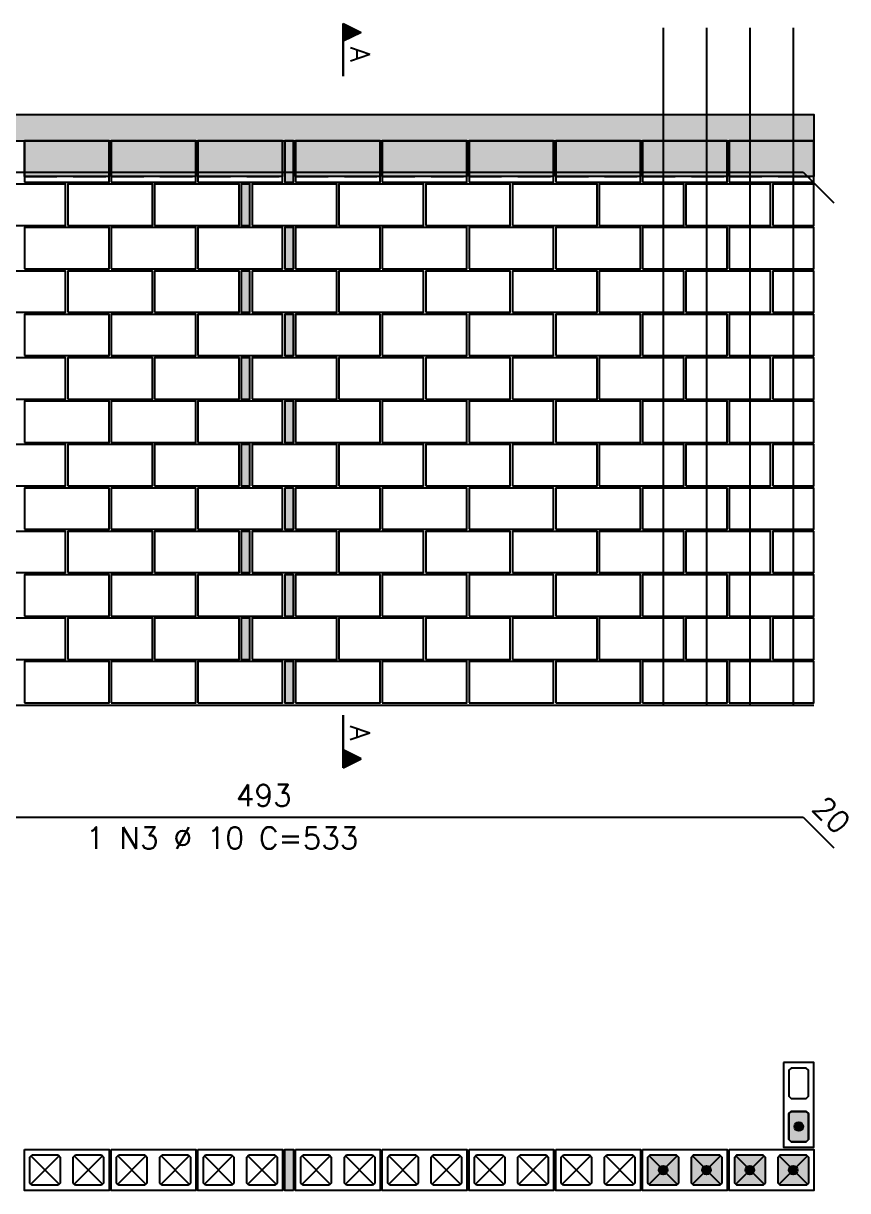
# Model space of a CAD drawing. Extents: x -1 to 122, y -1 to 61.
# Drawn here: x 71.2 to 78.8, y 23.18 to 33.94 of the extents above; entities that cross this region are included whole.
import ezdxf

# ---------------------------------------------------------------- set-up
doc = ezdxf.new("R2010")
doc.units = 0
doc.header["$MEASUREMENT"] = 0
doc.linetypes.add('ESTILO_TQS_0001', pattern=[0.45, 0.3, -0.15])
for name, color, linetype in [('PENA_01', 1, 'CONTINUOUS'), ('PENA_02', 2, 'CONTINUOUS'), ('PENA_03', 3, 'CONTINUOUS'), ('PENA_05', 5, 'CONTINUOUS'), ('PENA_09', 254, 'CONTINUOUS'), ('PENA_11', 252, 'CONTINUOUS'), ('PENA_25', 210, 'CONTINUOUS')]:
    doc.layers.add(name, color=color, linetype=linetype)
doc.styles.get("Standard").update_dxf_attribs({"font": 'ROMANS.SHX'})

msp = doc.modelspace()

# ---------------------------------------------------------------- linework, layer by layer
at = {"layer": 'PENA_01', "linetype": 'Continuous'}
for p, q in [((71.270569, 23.242027), (71.530569, 23.502027)), ((71.530569, 23.242027), (71.270569, 23.502027)), ((71.930569, 23.242027), (71.670569, 23.502027)), ((71.670569, 23.242027), (71.930569, 23.502027)), ((72.070569, 23.242027), (72.330569, 23.502027)), ((72.330569, 23.242027), (72.070569, 23.502027)), ((72.730569, 23.242027), (72.470569, 23.502027)), ((72.470569, 23.242027), (72.730569, 23.502027)), ((72.870569, 23.242027), (73.130569, 23.502027)), ((73.130569, 23.242027), (72.870569, 23.502027)), ((73.530569, 23.242027), (73.270569, 23.502027)), ((73.270569, 23.242027), (73.530569, 23.502027)), ((73.770569, 23.242027), (74.030569, 23.502027)), ((74.030569, 23.242027), (73.770569, 23.502027)), ((74.430569, 23.242027), (74.170569, 23.502027)), ((74.170569, 23.242027), (74.430569, 23.502027)), ((74.570569, 23.242027), (74.830569, 23.502027)), ((74.830569, 23.242027), (74.570569, 23.502027)), ((75.230569, 23.242027), (74.970569, 23.502027)), ((74.970569, 23.242027), (75.230569, 23.502027)), ((75.370569, 23.242027), (75.630569, 23.502027)), ((75.630569, 23.242027), (75.370569, 23.502027)), ((76.030569, 23.242027), (75.770569, 23.502027)), ((75.770569, 23.242027), (76.030569, 23.502027)), ((76.170569, 23.242027), (76.430569, 23.502027)), ((76.430569, 23.242027), (76.170569, 23.502027)), ((76.830569, 23.242027), (76.570569, 23.502027)), ((76.570569, 23.242027), (76.830569, 23.502027)), ((76.970569, 23.242027), (77.230569, 23.502027)), ((77.230569, 23.242027), (76.970569, 23.502027)), ((77.630569, 23.242027), (77.370569, 23.502027)), ((77.370569, 23.242027), (77.630569, 23.502027)), ((77.770569, 23.242027), (78.030569, 23.502027)), ((78.030569, 23.242027), (77.770569, 23.502027)), ((78.430569, 23.242027), (78.170569, 23.502027)), ((78.170569, 23.242027), (78.430569, 23.502027))]:
    msp.add_line(p, q, dxfattribs=at)
for points in [[(78.280569, 24.312027), (78.260569, 24.292027), (78.260569, 24.052027), (78.280569, 24.032027), (78.420569, 24.032027), (78.440569, 24.052027), (78.440569, 24.292027), (78.420569, 24.312027), (78.280569, 24.312027)], [(78.280569, 23.912027), (78.260569, 23.892027), (78.260569, 23.652027), (78.280569, 23.632027), (78.420569, 23.632027), (78.440569, 23.652027), (78.440569, 23.892027), (78.420569, 23.912027), (78.280569, 23.912027)]]:
    msp.add_lwpolyline(points, dxfattribs=at)
at = {"layer": 'PENA_02', "linetype": 'ESTILO_TQS_0001'}
for p, q in [((71.210569, 32.528175), (71.990569, 32.528175)), ((72.010569, 32.528175), (72.790569, 32.528175)), ((72.810569, 32.528175), (73.590569, 32.528175)), ((73.710569, 32.528175), (74.490569, 32.528175)), ((74.510569, 32.528175), (75.290569, 32.528175)), ((75.310569, 32.528175), (76.090569, 32.528175)), ((76.110569, 32.528175), (76.890569, 32.528175)), ((76.910569, 32.528175), (77.690569, 32.528175)), ((77.710569, 32.528175), (78.490569, 32.528175))]:
    msp.add_line(p, q, dxfattribs=at)
at = {"layer": 'PENA_02', "linetype": 'Continuous'}
msp.add_line((68.510569, 27.658175), (78.490569, 27.658175), dxfattribs=at)
for points in [[(68.510569, 32.858175), (78.493815, 32.858175), (78.493815, 33.098175), (68.510569, 33.098175), (68.510569, 32.858175)], [(71.210569, 32.478175), (71.990569, 32.478175), (71.990569, 32.858175), (71.210569, 32.858175), (71.210569, 32.478175)], [(72.010569, 32.478175), (72.790569, 32.478175), (72.790569, 32.858175), (72.010569, 32.858175), (72.010569, 32.478175)], [(72.810569, 32.478175), (73.590569, 32.478175), (73.590569, 32.858175), (72.810569, 32.858175), (72.810569, 32.478175)], [(73.610569, 32.478175), (73.690569, 32.478175), (73.690569, 32.858175), (73.610569, 32.858175), (73.610569, 32.478175)], [(73.710569, 32.478175), (74.490569, 32.478175), (74.490569, 32.858175), (73.710569, 32.858175), (73.710569, 32.478175)], [(74.510569, 32.478175), (75.290569, 32.478175), (75.290569, 32.858175), (74.510569, 32.858175), (74.510569, 32.478175)], [(75.310569, 32.478175), (76.090569, 32.478175), (76.090569, 32.858175), (75.310569, 32.858175), (75.310569, 32.478175)], [(76.110569, 32.478175), (76.890569, 32.478175), (76.890569, 32.858175), (76.110569, 32.858175), (76.110569, 32.478175)], [(76.910569, 32.478175), (77.690569, 32.478175), (77.690569, 32.858175), (76.910569, 32.858175), (76.910569, 32.478175)], [(77.710569, 32.478175), (78.490569, 32.478175), (78.490569, 32.858175), (77.710569, 32.858175), (77.710569, 32.478175)], [(70.810569, 32.078175), (71.590569, 32.078175), (71.590569, 32.458175), (70.810569, 32.458175), (70.810569, 32.078175)], [(71.610569, 32.078175), (72.390569, 32.078175), (72.390569, 32.458175), (71.610569, 32.458175), (71.610569, 32.078175)], [(72.410569, 32.078175), (73.190569, 32.078175), (73.190569, 32.458175), (72.410569, 32.458175), (72.410569, 32.078175)], [(73.210569, 32.078175), (73.290569, 32.078175), (73.290569, 32.458175), (73.210569, 32.458175), (73.210569, 32.078175)], [(73.310569, 32.078175), (74.090569, 32.078175), (74.090569, 32.458175), (73.310569, 32.458175), (73.310569, 32.078175)], [(74.110569, 32.078175), (74.890569, 32.078175), (74.890569, 32.458175), (74.110569, 32.458175), (74.110569, 32.078175)], [(74.910569, 32.078175), (75.690569, 32.078175), (75.690569, 32.458175), (74.910569, 32.458175), (74.910569, 32.078175)], [(75.710569, 32.078175), (76.490569, 32.078175), (76.490569, 32.458175), (75.710569, 32.458175), (75.710569, 32.078175)], [(76.510569, 32.078175), (77.290569, 32.078175), (77.290569, 32.458175), (76.510569, 32.458175), (76.510569, 32.078175)], [(77.310569, 32.078175), (78.090569, 32.078175), (78.090569, 32.458175), (77.310569, 32.458175), (77.310569, 32.078175)], [(78.110569, 32.078175), (78.490569, 32.078175), (78.490569, 32.458175), (78.110569, 32.458175), (78.110569, 32.078175)], [(71.210569, 31.678175), (71.990569, 31.678175), (71.990569, 32.058175), (71.210569, 32.058175), (71.210569, 31.678175)], [(72.010569, 31.678175), (72.790569, 31.678175), (72.790569, 32.058175), (72.010569, 32.058175), (72.010569, 31.678175)], [(72.810569, 31.678175), (73.590569, 31.678175), (73.590569, 32.058175), (72.810569, 32.058175), (72.810569, 31.678175)], [(73.610569, 31.678175), (73.690569, 31.678175), (73.690569, 32.058175), (73.610569, 32.058175), (73.610569, 31.678175)], [(73.710569, 31.678175), (74.490569, 31.678175), (74.490569, 32.058175), (73.710569, 32.058175), (73.710569, 31.678175)], [(74.510569, 31.678175), (75.290569, 31.678175), (75.290569, 32.058175), (74.510569, 32.058175), (74.510569, 31.678175)], [(75.310569, 31.678175), (76.090569, 31.678175), (76.090569, 32.058175), (75.310569, 32.058175), (75.310569, 31.678175)], [(76.110569, 31.678175), (76.890569, 31.678175), (76.890569, 32.058175), (76.110569, 32.058175), (76.110569, 31.678175)], [(76.910569, 31.678175), (77.690569, 31.678175), (77.690569, 32.058175), (76.910569, 32.058175), (76.910569, 31.678175)], [(77.710569, 31.678175), (78.490569, 31.678175), (78.490569, 32.058175), (77.710569, 32.058175), (77.710569, 31.678175)], [(70.810569, 31.278175), (71.590569, 31.278175), (71.590569, 31.658175), (70.810569, 31.658175), (70.810569, 31.278175)], [(71.610569, 31.278175), (72.390569, 31.278175), (72.390569, 31.658175), (71.610569, 31.658175), (71.610569, 31.278175)], [(72.410569, 31.278175), (73.190569, 31.278175), (73.190569, 31.658175), (72.410569, 31.658175), (72.410569, 31.278175)], [(73.210569, 31.278175), (73.290569, 31.278175), (73.290569, 31.658175), (73.210569, 31.658175), (73.210569, 31.278175)], [(73.310569, 31.278175), (74.090569, 31.278175), (74.090569, 31.658175), (73.310569, 31.658175), (73.310569, 31.278175)], [(74.110569, 31.278175), (74.890569, 31.278175), (74.890569, 31.658175), (74.110569, 31.658175), (74.110569, 31.278175)], [(74.910569, 31.278175), (75.690569, 31.278175), (75.690569, 31.658175), (74.910569, 31.658175), (74.910569, 31.278175)], [(75.710569, 31.278175), (76.490569, 31.278175), (76.490569, 31.658175), (75.710569, 31.658175), (75.710569, 31.278175)], [(76.510569, 31.278175), (77.290569, 31.278175), (77.290569, 31.658175), (76.510569, 31.658175), (76.510569, 31.278175)], [(77.310569, 31.278175), (78.090569, 31.278175), (78.090569, 31.658175), (77.310569, 31.658175), (77.310569, 31.278175)], [(78.110569, 31.278175), (78.490569, 31.278175), (78.490569, 31.658175), (78.110569, 31.658175), (78.110569, 31.278175)], [(71.210569, 30.878175), (71.990569, 30.878175), (71.990569, 31.258175), (71.210569, 31.258175), (71.210569, 30.878175)], [(72.010569, 30.878175), (72.790569, 30.878175), (72.790569, 31.258175), (72.010569, 31.258175), (72.010569, 30.878175)], [(72.810569, 30.878175), (73.590569, 30.878175), (73.590569, 31.258175), (72.810569, 31.258175), (72.810569, 30.878175)], [(73.610569, 30.878175), (73.690569, 30.878175), (73.690569, 31.258175), (73.610569, 31.258175), (73.610569, 30.878175)], [(73.710569, 30.878175), (74.490569, 30.878175), (74.490569, 31.258175), (73.710569, 31.258175), (73.710569, 30.878175)], [(74.510569, 30.878175), (75.290569, 30.878175), (75.290569, 31.258175), (74.510569, 31.258175), (74.510569, 30.878175)], [(75.310569, 30.878175), (76.090569, 30.878175), (76.090569, 31.258175), (75.310569, 31.258175), (75.310569, 30.878175)], [(76.110569, 30.878175), (76.890569, 30.878175), (76.890569, 31.258175), (76.110569, 31.258175), (76.110569, 30.878175)], [(76.910569, 30.878175), (77.690569, 30.878175), (77.690569, 31.258175), (76.910569, 31.258175), (76.910569, 30.878175)], [(77.710569, 30.878175), (78.490569, 30.878175), (78.490569, 31.258175), (77.710569, 31.258175), (77.710569, 30.878175)], [(70.810569, 30.478175), (71.590569, 30.478175), (71.590569, 30.858175), (70.810569, 30.858175), (70.810569, 30.478175)], [(71.610569, 30.478175), (72.390569, 30.478175), (72.390569, 30.858175), (71.610569, 30.858175), (71.610569, 30.478175)], [(72.410569, 30.478175), (73.190569, 30.478175), (73.190569, 30.858175), (72.410569, 30.858175), (72.410569, 30.478175)], [(73.210569, 30.478175), (73.290569, 30.478175), (73.290569, 30.858175), (73.210569, 30.858175), (73.210569, 30.478175)], [(73.310569, 30.478175), (74.090569, 30.478175), (74.090569, 30.858175), (73.310569, 30.858175), (73.310569, 30.478175)], [(74.110569, 30.478175), (74.890569, 30.478175), (74.890569, 30.858175), (74.110569, 30.858175), (74.110569, 30.478175)], [(74.910569, 30.478175), (75.690569, 30.478175), (75.690569, 30.858175), (74.910569, 30.858175), (74.910569, 30.478175)], [(75.710569, 30.478175), (76.490569, 30.478175), (76.490569, 30.858175), (75.710569, 30.858175), (75.710569, 30.478175)], [(76.510569, 30.478175), (77.290569, 30.478175), (77.290569, 30.858175), (76.510569, 30.858175), (76.510569, 30.478175)], [(77.310569, 30.478175), (78.090569, 30.478175), (78.090569, 30.858175), (77.310569, 30.858175), (77.310569, 30.478175)], [(78.110569, 30.478175), (78.490569, 30.478175), (78.490569, 30.858175), (78.110569, 30.858175), (78.110569, 30.478175)], [(71.210569, 30.078175), (71.990569, 30.078175), (71.990569, 30.458175), (71.210569, 30.458175), (71.210569, 30.078175)], [(72.010569, 30.078175), (72.790569, 30.078175), (72.790569, 30.458175), (72.010569, 30.458175), (72.010569, 30.078175)], [(72.810569, 30.078175), (73.590569, 30.078175), (73.590569, 30.458175), (72.810569, 30.458175), (72.810569, 30.078175)], [(73.610569, 30.078175), (73.690569, 30.078175), (73.690569, 30.458175), (73.610569, 30.458175), (73.610569, 30.078175)], [(73.710569, 30.078175), (74.490569, 30.078175), (74.490569, 30.458175), (73.710569, 30.458175), (73.710569, 30.078175)], [(74.510569, 30.078175), (75.290569, 30.078175), (75.290569, 30.458175), (74.510569, 30.458175), (74.510569, 30.078175)], [(75.310569, 30.078175), (76.090569, 30.078175), (76.090569, 30.458175), (75.310569, 30.458175), (75.310569, 30.078175)], [(76.110569, 30.078175), (76.890569, 30.078175), (76.890569, 30.458175), (76.110569, 30.458175), (76.110569, 30.078175)], [(76.910569, 30.078175), (77.690569, 30.078175), (77.690569, 30.458175), (76.910569, 30.458175), (76.910569, 30.078175)], [(77.710569, 30.078175), (78.490569, 30.078175), (78.490569, 30.458175), (77.710569, 30.458175), (77.710569, 30.078175)], [(70.810569, 29.678175), (71.590569, 29.678175), (71.590569, 30.058175), (70.810569, 30.058175), (70.810569, 29.678175)], [(71.610569, 29.678175), (72.390569, 29.678175), (72.390569, 30.058175), (71.610569, 30.058175), (71.610569, 29.678175)], [(72.410569, 29.678175), (73.190569, 29.678175), (73.190569, 30.058175), (72.410569, 30.058175), (72.410569, 29.678175)], [(73.210569, 29.678175), (73.290569, 29.678175), (73.290569, 30.058175), (73.210569, 30.058175), (73.210569, 29.678175)], [(73.310569, 29.678175), (74.090569, 29.678175), (74.090569, 30.058175), (73.310569, 30.058175), (73.310569, 29.678175)], [(74.110569, 29.678175), (74.890569, 29.678175), (74.890569, 30.058175), (74.110569, 30.058175), (74.110569, 29.678175)], [(74.910569, 29.678175), (75.690569, 29.678175), (75.690569, 30.058175), (74.910569, 30.058175), (74.910569, 29.678175)], [(75.710569, 29.678175), (76.490569, 29.678175), (76.490569, 30.058175), (75.710569, 30.058175), (75.710569, 29.678175)], [(76.510569, 29.678175), (77.290569, 29.678175), (77.290569, 30.058175), (76.510569, 30.058175), (76.510569, 29.678175)], [(77.310569, 29.678175), (78.090569, 29.678175), (78.090569, 30.058175), (77.310569, 30.058175), (77.310569, 29.678175)], [(78.110569, 29.678175), (78.490569, 29.678175), (78.490569, 30.058175), (78.110569, 30.058175), (78.110569, 29.678175)], [(71.210569, 29.278175), (71.990569, 29.278175), (71.990569, 29.658175), (71.210569, 29.658175), (71.210569, 29.278175)], [(72.010569, 29.278175), (72.790569, 29.278175), (72.790569, 29.658175), (72.010569, 29.658175), (72.010569, 29.278175)], [(72.810569, 29.278175), (73.590569, 29.278175), (73.590569, 29.658175), (72.810569, 29.658175), (72.810569, 29.278175)], [(73.610569, 29.278175), (73.690569, 29.278175), (73.690569, 29.658175), (73.610569, 29.658175), (73.610569, 29.278175)], [(73.710569, 29.278175), (74.490569, 29.278175), (74.490569, 29.658175), (73.710569, 29.658175), (73.710569, 29.278175)], [(74.510569, 29.278175), (75.290569, 29.278175), (75.290569, 29.658175), (74.510569, 29.658175), (74.510569, 29.278175)], [(75.310569, 29.278175), (76.090569, 29.278175), (76.090569, 29.658175), (75.310569, 29.658175), (75.310569, 29.278175)], [(76.110569, 29.278175), (76.890569, 29.278175), (76.890569, 29.658175), (76.110569, 29.658175), (76.110569, 29.278175)], [(76.910569, 29.278175), (77.690569, 29.278175), (77.690569, 29.658175), (76.910569, 29.658175), (76.910569, 29.278175)], [(77.710569, 29.278175), (78.490569, 29.278175), (78.490569, 29.658175), (77.710569, 29.658175), (77.710569, 29.278175)], [(70.810569, 28.878175), (71.590569, 28.878175), (71.590569, 29.258175), (70.810569, 29.258175), (70.810569, 28.878175)], [(71.610569, 28.878175), (72.390569, 28.878175), (72.390569, 29.258175), (71.610569, 29.258175), (71.610569, 28.878175)], [(72.410569, 28.878175), (73.190569, 28.878175), (73.190569, 29.258175), (72.410569, 29.258175), (72.410569, 28.878175)], [(73.210569, 28.878175), (73.290569, 28.878175), (73.290569, 29.258175), (73.210569, 29.258175), (73.210569, 28.878175)], [(73.310569, 28.878175), (74.090569, 28.878175), (74.090569, 29.258175), (73.310569, 29.258175), (73.310569, 28.878175)], [(74.110569, 28.878175), (74.890569, 28.878175), (74.890569, 29.258175), (74.110569, 29.258175), (74.110569, 28.878175)], [(74.910569, 28.878175), (75.690569, 28.878175), (75.690569, 29.258175), (74.910569, 29.258175), (74.910569, 28.878175)], [(75.710569, 28.878175), (76.490569, 28.878175), (76.490569, 29.258175), (75.710569, 29.258175), (75.710569, 28.878175)], [(76.510569, 28.878175), (77.290569, 28.878175), (77.290569, 29.258175), (76.510569, 29.258175), (76.510569, 28.878175)], [(77.310569, 28.878175), (78.090569, 28.878175), (78.090569, 29.258175), (77.310569, 29.258175), (77.310569, 28.878175)], [(78.110569, 28.878175), (78.490569, 28.878175), (78.490569, 29.258175), (78.110569, 29.258175), (78.110569, 28.878175)], [(71.210569, 28.478175), (71.990569, 28.478175), (71.990569, 28.858175), (71.210569, 28.858175), (71.210569, 28.478175)], [(72.010569, 28.478175), (72.790569, 28.478175), (72.790569, 28.858175), (72.010569, 28.858175), (72.010569, 28.478175)], [(72.810569, 28.478175), (73.590569, 28.478175), (73.590569, 28.858175), (72.810569, 28.858175), (72.810569, 28.478175)], [(73.610569, 28.478175), (73.690569, 28.478175), (73.690569, 28.858175), (73.610569, 28.858175), (73.610569, 28.478175)], [(73.710569, 28.478175), (74.490569, 28.478175), (74.490569, 28.858175), (73.710569, 28.858175), (73.710569, 28.478175)], [(74.510569, 28.478175), (75.290569, 28.478175), (75.290569, 28.858175), (74.510569, 28.858175), (74.510569, 28.478175)], [(75.310569, 28.478175), (76.090569, 28.478175), (76.090569, 28.858175), (75.310569, 28.858175), (75.310569, 28.478175)], [(76.110569, 28.478175), (76.890569, 28.478175), (76.890569, 28.858175), (76.110569, 28.858175), (76.110569, 28.478175)], [(76.910569, 28.478175), (77.690569, 28.478175), (77.690569, 28.858175), (76.910569, 28.858175), (76.910569, 28.478175)], [(77.710569, 28.478175), (78.490569, 28.478175), (78.490569, 28.858175), (77.710569, 28.858175), (77.710569, 28.478175)], [(70.810569, 28.078175), (71.590569, 28.078175), (71.590569, 28.458175), (70.810569, 28.458175), (70.810569, 28.078175)], [(71.610569, 28.078175), (72.390569, 28.078175), (72.390569, 28.458175), (71.610569, 28.458175), (71.610569, 28.078175)], [(72.410569, 28.078175), (73.190569, 28.078175), (73.190569, 28.458175), (72.410569, 28.458175), (72.410569, 28.078175)], [(73.210569, 28.078175), (73.290569, 28.078175), (73.290569, 28.458175), (73.210569, 28.458175), (73.210569, 28.078175)], [(73.310569, 28.078175), (74.090569, 28.078175), (74.090569, 28.458175), (73.310569, 28.458175), (73.310569, 28.078175)], [(74.110569, 28.078175), (74.890569, 28.078175), (74.890569, 28.458175), (74.110569, 28.458175), (74.110569, 28.078175)], [(74.910569, 28.078175), (75.690569, 28.078175), (75.690569, 28.458175), (74.910569, 28.458175), (74.910569, 28.078175)], [(75.710569, 28.078175), (76.490569, 28.078175), (76.490569, 28.458175), (75.710569, 28.458175), (75.710569, 28.078175)], [(76.510569, 28.078175), (77.290569, 28.078175), (77.290569, 28.458175), (76.510569, 28.458175), (76.510569, 28.078175)], [(77.310569, 28.078175), (78.090569, 28.078175), (78.090569, 28.458175), (77.310569, 28.458175), (77.310569, 28.078175)], [(78.110569, 28.078175), (78.490569, 28.078175), (78.490569, 28.458175), (78.110569, 28.458175), (78.110569, 28.078175)], [(71.210569, 27.678175), (71.990569, 27.678175), (71.990569, 28.058175), (71.210569, 28.058175), (71.210569, 27.678175)], [(72.010569, 27.678175), (72.790569, 27.678175), (72.790569, 28.058175), (72.010569, 28.058175), (72.010569, 27.678175)], [(72.810569, 27.678175), (73.590569, 27.678175), (73.590569, 28.058175), (72.810569, 28.058175), (72.810569, 27.678175)], [(73.610569, 27.678175), (73.690569, 27.678175), (73.690569, 28.058175), (73.610569, 28.058175), (73.610569, 27.678175)], [(73.710569, 27.678175), (74.490569, 27.678175), (74.490569, 28.058175), (73.710569, 28.058175), (73.710569, 27.678175)], [(74.510569, 27.678175), (75.290569, 27.678175), (75.290569, 28.058175), (74.510569, 28.058175), (74.510569, 27.678175)], [(75.310569, 27.678175), (76.090569, 27.678175), (76.090569, 28.058175), (75.310569, 28.058175), (75.310569, 27.678175)], [(76.110569, 27.678175), (76.890569, 27.678175), (76.890569, 28.058175), (76.110569, 28.058175), (76.110569, 27.678175)], [(76.910569, 27.678175), (77.690569, 27.678175), (77.690569, 28.058175), (76.910569, 28.058175), (76.910569, 27.678175)], [(77.710569, 27.678175), (78.490569, 27.678175), (78.490569, 28.058175), (77.710569, 28.058175), (77.710569, 27.678175)], [(78.210569, 24.362027), (78.210569, 23.582027), (78.490569, 23.582027), (78.490569, 24.362027), (78.210569, 24.362027)], [(71.210569, 23.562027), (71.990569, 23.562027), (71.990569, 23.182027), (71.210569, 23.182027), (71.210569, 23.562027)], [(72.010569, 23.562027), (72.790569, 23.562027), (72.790569, 23.182027), (72.010569, 23.182027), (72.010569, 23.562027)], [(72.810569, 23.562027), (73.590569, 23.562027), (73.590569, 23.182027), (72.810569, 23.182027), (72.810569, 23.562027)], [(73.690569, 23.182027), (73.610569, 23.182027), (73.610569, 23.562027), (73.690569, 23.562027), (73.690569, 23.182027)], [(73.710569, 23.562027), (74.490569, 23.562027), (74.490569, 23.182027), (73.710569, 23.182027), (73.710569, 23.562027)], [(74.510569, 23.562027), (75.290569, 23.562027), (75.290569, 23.182027), (74.510569, 23.182027), (74.510569, 23.562027)], [(75.310569, 23.562027), (76.090569, 23.562027), (76.090569, 23.182027), (75.310569, 23.182027), (75.310569, 23.562027)], [(76.110569, 23.562027), (76.890569, 23.562027), (76.890569, 23.182027), (76.110569, 23.182027), (76.110569, 23.562027)], [(76.910569, 23.562027), (77.690569, 23.562027), (77.690569, 23.182027), (76.910569, 23.182027), (76.910569, 23.562027)], [(77.710569, 23.562027), (78.490569, 23.562027), (78.490569, 23.182027), (77.710569, 23.182027), (77.710569, 23.562027)]]:
    msp.add_lwpolyline(points, dxfattribs=at)
at = {"layer": 'PENA_02', "linetype": 'ESTILO_TQS_0001'}
for points in [[(71.260569, 23.492027), (71.280569, 23.512027), (71.520569, 23.512027), (71.540569, 23.492027), (71.540569, 23.252027), (71.520569, 23.232027), (71.280569, 23.232027), (71.260569, 23.252027), (71.260569, 23.492027)], [(71.660569, 23.492027), (71.680569, 23.512027), (71.920569, 23.512027), (71.940569, 23.492027), (71.940569, 23.252027), (71.920569, 23.232027), (71.680569, 23.232027), (71.660569, 23.252027), (71.660569, 23.492027)], [(72.060569, 23.492027), (72.080569, 23.512027), (72.320569, 23.512027), (72.340569, 23.492027), (72.340569, 23.252027), (72.320569, 23.232027), (72.080569, 23.232027), (72.060569, 23.252027), (72.060569, 23.492027)], [(72.460569, 23.492027), (72.480569, 23.512027), (72.720569, 23.512027), (72.740569, 23.492027), (72.740569, 23.252027), (72.720569, 23.232027), (72.480569, 23.232027), (72.460569, 23.252027), (72.460569, 23.492027)], [(72.860569, 23.492027), (72.880569, 23.512027), (73.120569, 23.512027), (73.140569, 23.492027), (73.140569, 23.252027), (73.120569, 23.232027), (72.880569, 23.232027), (72.860569, 23.252027), (72.860569, 23.492027)], [(73.260569, 23.492027), (73.280569, 23.512027), (73.520569, 23.512027), (73.540569, 23.492027), (73.540569, 23.252027), (73.520569, 23.232027), (73.280569, 23.232027), (73.260569, 23.252027), (73.260569, 23.492027)], [(73.760569, 23.492027), (73.780569, 23.512027), (74.020569, 23.512027), (74.040569, 23.492027), (74.040569, 23.252027), (74.020569, 23.232027), (73.780569, 23.232027), (73.760569, 23.252027), (73.760569, 23.492027)], [(74.160569, 23.492027), (74.180569, 23.512027), (74.420569, 23.512027), (74.440569, 23.492027), (74.440569, 23.252027), (74.420569, 23.232027), (74.180569, 23.232027), (74.160569, 23.252027), (74.160569, 23.492027)], [(74.560569, 23.492027), (74.580569, 23.512027), (74.820569, 23.512027), (74.840569, 23.492027), (74.840569, 23.252027), (74.820569, 23.232027), (74.580569, 23.232027), (74.560569, 23.252027), (74.560569, 23.492027)], [(74.960569, 23.492027), (74.980569, 23.512027), (75.220569, 23.512027), (75.240569, 23.492027), (75.240569, 23.252027), (75.220569, 23.232027), (74.980569, 23.232027), (74.960569, 23.252027), (74.960569, 23.492027)], [(75.360569, 23.492027), (75.380569, 23.512027), (75.620569, 23.512027), (75.640569, 23.492027), (75.640569, 23.252027), (75.620569, 23.232027), (75.380569, 23.232027), (75.360569, 23.252027), (75.360569, 23.492027)], [(75.760569, 23.492027), (75.780569, 23.512027), (76.020569, 23.512027), (76.040569, 23.492027), (76.040569, 23.252027), (76.020569, 23.232027), (75.780569, 23.232027), (75.760569, 23.252027), (75.760569, 23.492027)], [(76.160569, 23.492027), (76.180569, 23.512027), (76.420569, 23.512027), (76.440569, 23.492027), (76.440569, 23.252027), (76.420569, 23.232027), (76.180569, 23.232027), (76.160569, 23.252027), (76.160569, 23.492027)], [(76.560569, 23.492027), (76.580569, 23.512027), (76.820569, 23.512027), (76.840569, 23.492027), (76.840569, 23.252027), (76.820569, 23.232027), (76.580569, 23.232027), (76.560569, 23.252027), (76.560569, 23.492027)], [(76.960569, 23.492027), (76.980569, 23.512027), (77.220569, 23.512027), (77.240569, 23.492027), (77.240569, 23.252027), (77.220569, 23.232027), (76.980569, 23.232027), (76.960569, 23.252027), (76.960569, 23.492027)], [(77.360569, 23.492027), (77.380569, 23.512027), (77.620569, 23.512027), (77.640569, 23.492027), (77.640569, 23.252027), (77.620569, 23.232027), (77.380569, 23.232027), (77.360569, 23.252027), (77.360569, 23.492027)], [(77.760569, 23.492027), (77.780569, 23.512027), (78.020569, 23.512027), (78.040569, 23.492027), (78.040569, 23.252027), (78.020569, 23.232027), (77.780569, 23.232027), (77.760569, 23.252027), (77.760569, 23.492027)], [(78.160569, 23.492027), (78.180569, 23.512027), (78.420569, 23.512027), (78.440569, 23.492027), (78.440569, 23.252027), (78.420569, 23.232027), (78.180569, 23.232027), (78.160569, 23.252027), (78.160569, 23.492027)]]:
    msp.add_lwpolyline(points, dxfattribs=at)
at = {"layer": 'PENA_03', "linetype": 'Continuous'}
for p, q in [((74.14904, 33.454532), (74.14904, 33.940914)), ((74.14904, 33.940914), (74.314973, 33.857948)), ((74.149735, 33.939786), (74.313412, 33.857948)), ((74.149736, 33.939786), (74.149736, 33.776109)), ((74.161804, 33.934532), (74.161804, 33.781363)), ((74.174568, 33.92815), (74.174568, 33.787745)), ((74.187332, 33.921768), (74.187332, 33.794127)), ((74.200096, 33.915386), (74.200096, 33.800509)), ((74.21286, 33.909004), (74.21286, 33.806891)), ((74.225624, 33.902622), (74.225624, 33.813273)), ((74.238388, 33.89624), (74.238388, 33.819655)), ((74.314973, 33.857948), (74.149735, 33.775329)), ((74.313412, 33.857948), (74.149736, 33.776109)), ((74.251152, 33.889858), (74.251152, 33.826037)), ((74.263916, 33.883476), (74.263916, 33.832419)), ((74.27668, 33.877094), (74.27668, 33.838801)), ((74.289445, 33.870712), (74.289445, 33.845183)), ((74.302209, 33.86433), (74.302209, 33.851566)), ((74.149736, 33.775329), (74.149736, 33.454532)), ((74.148344, 27.564862), (74.148344, 27.07848)), ((74.14904, 27.244065), (74.14904, 27.564862)), ((74.314277, 27.161446), (74.149039, 27.244065)), ((74.14904, 27.079608), (74.14904, 27.243285)), ((74.312716, 27.161446), (74.14904, 27.243285)), ((74.161108, 27.084862), (74.161108, 27.238031)), ((74.173872, 27.091244), (74.173872, 27.231649)), ((74.186636, 27.097626), (74.186636, 27.225267)), ((74.148344, 27.07848), (74.314277, 27.161446)), ((74.149039, 27.079608), (74.312716, 27.161446)), ((74.1994, 27.104008), (74.1994, 27.218885)), ((74.212164, 27.11039), (74.212164, 27.212503)), ((74.224928, 27.116772), (74.224928, 27.206121)), ((74.237692, 27.123154), (74.237692, 27.199739)), ((74.250456, 27.129536), (74.250456, 27.193357)), ((74.26322, 27.135918), (74.26322, 27.186975)), ((74.275984, 27.1423), (74.275984, 27.180593)), ((74.288749, 27.148682), (74.288749, 27.174211)), ((74.301513, 27.155064), (74.301513, 27.167828))]:
    msp.add_line(p, q, dxfattribs=at)
for points in [[(78.280569, 23.632027), (78.260569, 23.652027), (78.260569, 23.892027), (78.280569, 23.912027), (78.420569, 23.912027), (78.440569, 23.892027), (78.440569, 23.652027), (78.420569, 23.632027), (78.280569, 23.632027)], [(77.240569, 23.252027), (77.220569, 23.232027), (76.980569, 23.232027), (76.960569, 23.252027), (76.960569, 23.492027), (76.980569, 23.512027), (77.220569, 23.512027), (77.240569, 23.492027), (77.240569, 23.252027)], [(77.640569, 23.252027), (77.620569, 23.232027), (77.380569, 23.232027), (77.360569, 23.252027), (77.360569, 23.492027), (77.380569, 23.512027), (77.620569, 23.512027), (77.640569, 23.492027), (77.640569, 23.252027)], [(78.040569, 23.252027), (78.020569, 23.232027), (77.780569, 23.232027), (77.760569, 23.252027), (77.760569, 23.492027), (77.780569, 23.512027), (78.020569, 23.512027), (78.040569, 23.492027), (78.040569, 23.252027)], [(78.440569, 23.252027), (78.420569, 23.232027), (78.180569, 23.232027), (78.160569, 23.252027), (78.160569, 23.492027), (78.180569, 23.512027), (78.420569, 23.512027), (78.440569, 23.492027), (78.440569, 23.252027)]]:
    msp.add_lwpolyline(points, dxfattribs=at)
for centre in [(78.350569, 23.772027), (77.100569, 23.372027), (77.500569, 23.372027), (77.900569, 23.372027), (78.300569, 23.372027)]:
    msp.add_circle(centre, 0.04, dxfattribs=at)
for points in [[(78.390569, 23.772027), (78.330569, 23.806668), (78.312981, 23.785708)], [(78.390569, 23.772027), (78.312981, 23.785708), (78.312981, 23.758347)], [(78.390569, 23.772027), (78.357515, 23.81142), (78.330569, 23.806668)], [(78.390569, 23.772027), (78.381211, 23.797739), (78.357515, 23.81142)], [(78.390569, 23.772027), (78.312981, 23.758347), (78.330569, 23.737386)], [(78.390569, 23.772027), (78.330569, 23.737386), (78.357515, 23.732635)], [(78.390569, 23.772027), (78.357515, 23.732635), (78.381211, 23.746316)], [(78.390569, 23.772027), (78.381211, 23.746316), (78.390569, 23.772027)], [(77.140569, 23.372027), (77.080569, 23.406668), (77.062981, 23.385708)], [(77.140569, 23.372027), (77.062981, 23.385708), (77.062981, 23.358347)], [(77.140569, 23.372027), (77.062981, 23.358347), (77.080569, 23.337386)], [(77.140569, 23.372027), (77.107515, 23.41142), (77.080569, 23.406668)], [(77.140569, 23.372027), (77.080569, 23.337386), (77.107515, 23.332635)], [(77.140569, 23.372027), (77.131211, 23.397739), (77.107515, 23.41142)], [(77.140569, 23.372027), (77.107515, 23.332635), (77.131211, 23.346316)], [(77.140569, 23.372027), (77.131211, 23.346316), (77.140569, 23.372027)], [(77.540569, 23.372027), (77.480569, 23.406668), (77.462981, 23.385708)], [(77.540569, 23.372027), (77.462981, 23.385708), (77.462981, 23.358347)], [(77.540569, 23.372027), (77.462981, 23.358347), (77.480569, 23.337386)], [(77.540569, 23.372027), (77.507515, 23.41142), (77.480569, 23.406668)], [(77.540569, 23.372027), (77.480569, 23.337386), (77.507515, 23.332635)], [(77.540569, 23.372027), (77.531211, 23.397739), (77.507515, 23.41142)], [(77.540569, 23.372027), (77.507515, 23.332635), (77.531211, 23.346316)], [(77.540569, 23.372027), (77.531211, 23.346316), (77.540569, 23.372027)], [(77.940569, 23.372027), (77.880569, 23.406668), (77.862981, 23.385708)], [(77.940569, 23.372027), (77.862981, 23.385708), (77.862981, 23.358347)], [(77.940569, 23.372027), (77.862981, 23.358347), (77.880569, 23.337386)], [(77.940569, 23.372027), (77.907515, 23.41142), (77.880569, 23.406668)], [(77.940569, 23.372027), (77.880569, 23.337386), (77.907515, 23.332635)], [(77.940569, 23.372027), (77.931211, 23.397739), (77.907515, 23.41142)], [(77.940569, 23.372027), (77.907515, 23.332635), (77.931211, 23.346316)], [(77.940569, 23.372027), (77.931211, 23.346316), (77.940569, 23.372027)], [(78.340569, 23.372027), (78.280569, 23.406668), (78.262981, 23.385708)], [(78.340569, 23.372027), (78.262981, 23.385708), (78.262981, 23.358347)], [(78.340569, 23.372027), (78.262981, 23.358347), (78.280569, 23.337386)], [(78.340569, 23.372027), (78.307515, 23.41142), (78.280569, 23.406668)], [(78.340569, 23.372027), (78.280569, 23.337386), (78.307515, 23.332635)], [(78.340569, 23.372027), (78.331211, 23.397739), (78.307515, 23.41142)], [(78.340569, 23.372027), (78.307515, 23.332635), (78.331211, 23.346316)], [(78.340569, 23.372027), (78.331211, 23.346316), (78.340569, 23.372027)]]:
    msp.add_solid(points, dxfattribs=at)
at = {"layer": 'PENA_05', "linetype": 'Continuous'}
for p, q in [((68.531401, 32.567871), (78.390399, 32.56823)), ((78.390399, 32.56823), (78.673241, 32.285387)), ((68.531401, 26.624252), (78.390399, 26.624611)), ((78.390399, 26.624611), (78.673241, 26.341768))]:
    msp.add_line(p, q, dxfattribs=at)
for points in [[(77.100569, 33.898175), (77.100569, 27.658175)], [(77.500569, 33.898175), (77.500569, 27.658175)], [(77.900569, 33.898175), (77.900569, 27.658175)], [(78.300569, 33.898175), (78.300569, 27.658175)]]:
    msp.add_lwpolyline(points, dxfattribs=at)
at = {"layer": 'PENA_09', "linetype": 'Continuous'}
for points in [[(71.210569, 32.528175), (71.210569, 32.858175), (71.990569, 32.858175), (71.990569, 32.528175), (71.210569, 32.528175)], [(72.010569, 32.528175), (72.010569, 32.858175), (72.790569, 32.858175), (72.790569, 32.528175), (72.010569, 32.528175)], [(72.810569, 32.528175), (72.810569, 32.858175), (73.590569, 32.858175), (73.590569, 32.528175), (72.810569, 32.528175)], [(73.710569, 32.528175), (73.710569, 32.858175), (74.490569, 32.858175), (74.490569, 32.528175), (73.710569, 32.528175)], [(74.510569, 32.528175), (74.510569, 32.858175), (75.290569, 32.858175), (75.290569, 32.528175), (74.510569, 32.528175)], [(75.310569, 32.528175), (75.310569, 32.858175), (76.090569, 32.858175), (76.090569, 32.528175), (75.310569, 32.528175)], [(76.110569, 32.528175), (76.110569, 32.858175), (76.890569, 32.858175), (76.890569, 32.528175), (76.110569, 32.528175)], [(76.910569, 32.528175), (76.910569, 32.858175), (77.690569, 32.858175), (77.690569, 32.528175), (76.910569, 32.528175)], [(77.710569, 32.528175), (77.710569, 32.858175), (78.490569, 32.858175), (78.490569, 32.528175), (77.710569, 32.528175)]]:
    msp.add_lwpolyline(points, dxfattribs=at)
for points in [[(71.210569, 32.528175), (71.210569, 32.858175), (71.990569, 32.858175)], [(71.210569, 32.528175), (71.990569, 32.858175), (71.990569, 32.528175)], [(72.010569, 32.528175), (72.010569, 32.858175), (72.790569, 32.858175)], [(72.010569, 32.528175), (72.790569, 32.858175), (72.790569, 32.528175)], [(72.810569, 32.528175), (72.810569, 32.858175), (73.590569, 32.858175)], [(72.810569, 32.528175), (73.590569, 32.858175), (73.590569, 32.528175)], [(73.710569, 32.528175), (73.710569, 32.858175), (74.490569, 32.858175)], [(73.710569, 32.528175), (74.490569, 32.858175), (74.490569, 32.528175)], [(74.510569, 32.528175), (74.510569, 32.858175), (75.290569, 32.858175)], [(74.510569, 32.528175), (75.290569, 32.858175), (75.290569, 32.528175)], [(75.310569, 32.528175), (75.310569, 32.858175), (76.090569, 32.858175)], [(75.310569, 32.528175), (76.090569, 32.858175), (76.090569, 32.528175)], [(76.110569, 32.528175), (76.110569, 32.858175), (76.890569, 32.858175)], [(76.110569, 32.528175), (76.890569, 32.858175), (76.890569, 32.528175)], [(76.910569, 32.528175), (76.910569, 32.858175), (77.690569, 32.858175)], [(76.910569, 32.528175), (77.690569, 32.858175), (77.690569, 32.528175)], [(77.710569, 32.528175), (77.710569, 32.858175), (78.490569, 32.858175)], [(77.710569, 32.528175), (78.490569, 32.858175), (78.490569, 32.528175)], [(71.210569, 32.528175), (71.990569, 32.528175), (71.210569, 32.528175)], [(72.010569, 32.528175), (72.790569, 32.528175), (72.010569, 32.528175)], [(72.810569, 32.528175), (73.590569, 32.528175), (72.810569, 32.528175)], [(73.710569, 32.528175), (74.490569, 32.528175), (73.710569, 32.528175)], [(74.510569, 32.528175), (75.290569, 32.528175), (74.510569, 32.528175)], [(75.310569, 32.528175), (76.090569, 32.528175), (75.310569, 32.528175)], [(76.110569, 32.528175), (76.890569, 32.528175), (76.110569, 32.528175)], [(76.910569, 32.528175), (77.690569, 32.528175), (76.910569, 32.528175)], [(77.710569, 32.528175), (78.490569, 32.528175), (77.710569, 32.528175)]]:
    msp.add_solid(points, dxfattribs=at)
at = {"layer": 'PENA_11', "linetype": 'Continuous'}
for points in [[(68.510569, 32.858175), (78.493815, 32.858175), (78.493815, 33.098175)], [(68.510569, 32.858175), (78.493815, 33.098175), (68.510569, 33.098175)], [(78.280569, 23.632027), (78.260569, 23.892027), (78.280569, 23.912027)], [(78.280569, 23.632027), (78.260569, 23.652027), (78.260569, 23.892027)], [(78.280569, 23.632027), (78.280569, 23.912027), (78.420569, 23.912027)], [(78.280569, 23.632027), (78.420569, 23.912027), (78.440569, 23.892027)], [(78.280569, 23.632027), (78.440569, 23.892027), (78.440569, 23.652027)], [(78.280569, 23.632027), (78.440569, 23.652027), (78.420569, 23.632027)], [(78.280569, 23.632027), (78.420569, 23.632027), (78.280569, 23.632027)], [(77.240569, 23.252027), (76.960569, 23.492027), (76.980569, 23.512027)], [(77.240569, 23.252027), (76.960569, 23.252027), (76.960569, 23.492027)], [(77.240569, 23.252027), (76.980569, 23.512027), (77.220569, 23.512027)], [(77.240569, 23.252027), (77.220569, 23.512027), (77.240569, 23.492027)], [(77.240569, 23.252027), (77.240569, 23.492027), (77.240569, 23.252027)], [(77.640569, 23.252027), (77.360569, 23.492027), (77.380569, 23.512027)], [(77.640569, 23.252027), (77.360569, 23.252027), (77.360569, 23.492027)], [(77.640569, 23.252027), (77.380569, 23.512027), (77.620569, 23.512027)], [(77.640569, 23.252027), (77.620569, 23.512027), (77.640569, 23.492027)], [(77.640569, 23.252027), (77.640569, 23.492027), (77.640569, 23.252027)], [(78.040569, 23.252027), (77.760569, 23.492027), (77.780569, 23.512027)], [(78.040569, 23.252027), (77.760569, 23.252027), (77.760569, 23.492027)], [(78.040569, 23.252027), (77.780569, 23.512027), (78.020569, 23.512027)], [(78.040569, 23.252027), (78.020569, 23.512027), (78.040569, 23.492027)], [(78.040569, 23.252027), (78.040569, 23.492027), (78.040569, 23.252027)], [(78.440569, 23.252027), (78.160569, 23.492027), (78.180569, 23.512027)], [(78.440569, 23.252027), (78.160569, 23.252027), (78.160569, 23.492027)], [(78.440569, 23.252027), (78.180569, 23.512027), (78.420569, 23.512027)], [(78.440569, 23.252027), (78.420569, 23.512027), (78.440569, 23.492027)], [(78.440569, 23.252027), (78.440569, 23.492027), (78.440569, 23.252027)], [(77.240569, 23.252027), (76.980569, 23.232027), (76.960569, 23.252027)], [(77.240569, 23.252027), (77.220569, 23.232027), (76.980569, 23.232027)], [(77.640569, 23.252027), (77.380569, 23.232027), (77.360569, 23.252027)], [(77.640569, 23.252027), (77.620569, 23.232027), (77.380569, 23.232027)], [(78.040569, 23.252027), (77.780569, 23.232027), (77.760569, 23.252027)], [(78.040569, 23.252027), (78.020569, 23.232027), (77.780569, 23.232027)], [(78.440569, 23.252027), (78.180569, 23.232027), (78.160569, 23.252027)], [(78.440569, 23.252027), (78.420569, 23.232027), (78.180569, 23.232027)]]:
    msp.add_solid(points, dxfattribs=at)
at = {"layer": 'PENA_25', "linetype": 'Continuous'}
for points in [[(73.690569, 32.858175), (73.610569, 32.858175), (73.610569, 32.478175), (73.690569, 32.478175), (73.690569, 32.858175)], [(73.290569, 32.458175), (73.210569, 32.458175), (73.210569, 32.078175), (73.290569, 32.078175), (73.290569, 32.458175)], [(73.690569, 32.058175), (73.610569, 32.058175), (73.610569, 31.678175), (73.690569, 31.678175), (73.690569, 32.058175)], [(73.290569, 31.658175), (73.210569, 31.658175), (73.210569, 31.278175), (73.290569, 31.278175), (73.290569, 31.658175)], [(73.690569, 31.258175), (73.610569, 31.258175), (73.610569, 30.878175), (73.690569, 30.878175), (73.690569, 31.258175)], [(73.290569, 30.858175), (73.210569, 30.858175), (73.210569, 30.478175), (73.290569, 30.478175), (73.290569, 30.858175)], [(73.690569, 30.458175), (73.610569, 30.458175), (73.610569, 30.078175), (73.690569, 30.078175), (73.690569, 30.458175)], [(73.290569, 30.058175), (73.210569, 30.058175), (73.210569, 29.678175), (73.290569, 29.678175), (73.290569, 30.058175)], [(73.690569, 29.658175), (73.610569, 29.658175), (73.610569, 29.278175), (73.690569, 29.278175), (73.690569, 29.658175)], [(73.290569, 29.258175), (73.210569, 29.258175), (73.210569, 28.878175), (73.290569, 28.878175), (73.290569, 29.258175)], [(73.690569, 28.858175), (73.610569, 28.858175), (73.610569, 28.478175), (73.690569, 28.478175), (73.690569, 28.858175)], [(73.290569, 28.458175), (73.210569, 28.458175), (73.210569, 28.078175), (73.290569, 28.078175), (73.290569, 28.458175)], [(73.690569, 28.058175), (73.610569, 28.058175), (73.610569, 27.678175), (73.690569, 27.678175), (73.690569, 28.058175)], [(73.690569, 23.182027), (73.610569, 23.182027), (73.610569, 23.562027), (73.690569, 23.562027), (73.690569, 23.182027)]]:
    msp.add_lwpolyline(points, dxfattribs=at)
for points in [[(73.690569, 32.858175), (73.610569, 32.858175), (73.610569, 32.478175)], [(73.690569, 32.858175), (73.610569, 32.478175), (73.690569, 32.478175)], [(73.690569, 32.858175), (73.690569, 32.478175), (73.690569, 32.858175)], [(73.290569, 32.458175), (73.210569, 32.458175), (73.210569, 32.078175)], [(73.290569, 32.458175), (73.210569, 32.078175), (73.290569, 32.078175)], [(73.290569, 32.458175), (73.290569, 32.078175), (73.290569, 32.458175)], [(73.690569, 32.058175), (73.610569, 32.058175), (73.610569, 31.678175)], [(73.690569, 32.058175), (73.610569, 31.678175), (73.690569, 31.678175)], [(73.690569, 32.058175), (73.690569, 31.678175), (73.690569, 32.058175)], [(73.290569, 31.658175), (73.210569, 31.658175), (73.210569, 31.278175)], [(73.290569, 31.658175), (73.210569, 31.278175), (73.290569, 31.278175)], [(73.290569, 31.658175), (73.290569, 31.278175), (73.290569, 31.658175)], [(73.690569, 31.258175), (73.610569, 31.258175), (73.610569, 30.878175)], [(73.690569, 31.258175), (73.610569, 30.878175), (73.690569, 30.878175)], [(73.690569, 31.258175), (73.690569, 30.878175), (73.690569, 31.258175)], [(73.290569, 30.858175), (73.210569, 30.858175), (73.210569, 30.478175)], [(73.290569, 30.858175), (73.210569, 30.478175), (73.290569, 30.478175)], [(73.290569, 30.858175), (73.290569, 30.478175), (73.290569, 30.858175)], [(73.690569, 30.458175), (73.610569, 30.458175), (73.610569, 30.078175)], [(73.690569, 30.458175), (73.610569, 30.078175), (73.690569, 30.078175)], [(73.690569, 30.458175), (73.690569, 30.078175), (73.690569, 30.458175)], [(73.290569, 30.058175), (73.210569, 30.058175), (73.210569, 29.678175)], [(73.290569, 30.058175), (73.210569, 29.678175), (73.290569, 29.678175)], [(73.290569, 30.058175), (73.290569, 29.678175), (73.290569, 30.058175)], [(73.690569, 29.658175), (73.610569, 29.658175), (73.610569, 29.278175)], [(73.690569, 29.658175), (73.610569, 29.278175), (73.690569, 29.278175)], [(73.690569, 29.658175), (73.690569, 29.278175), (73.690569, 29.658175)], [(73.290569, 29.258175), (73.210569, 29.258175), (73.210569, 28.878175)], [(73.290569, 29.258175), (73.210569, 28.878175), (73.290569, 28.878175)], [(73.290569, 29.258175), (73.290569, 28.878175), (73.290569, 29.258175)], [(73.690569, 28.858175), (73.610569, 28.858175), (73.610569, 28.478175)], [(73.690569, 28.858175), (73.610569, 28.478175), (73.690569, 28.478175)], [(73.690569, 28.858175), (73.690569, 28.478175), (73.690569, 28.858175)], [(73.290569, 28.458175), (73.210569, 28.458175), (73.210569, 28.078175)], [(73.290569, 28.458175), (73.210569, 28.078175), (73.290569, 28.078175)], [(73.290569, 28.458175), (73.290569, 28.078175), (73.290569, 28.458175)], [(73.690569, 28.058175), (73.610569, 28.058175), (73.610569, 27.678175)], [(73.690569, 28.058175), (73.610569, 27.678175), (73.690569, 27.678175)], [(73.690569, 28.058175), (73.690569, 27.678175), (73.690569, 28.058175)], [(73.690569, 23.182027), (73.610569, 23.182027), (73.610569, 23.562027)], [(73.690569, 23.182027), (73.610569, 23.562027), (73.690569, 23.562027)], [(73.690569, 23.182027), (73.690569, 23.562027), (73.690569, 23.182027)]]:
    msp.add_solid(points, dxfattribs=at)

# ---------------------------------------------------------------- texts
at = {"layer": 'PENA_03', "linetype": 'Continuous'}
for s, height, rotation, p in [('A', 0.18, 270, (74.216069, 33.722515)), ('A', 0.18, 270, (74.215373, 27.468308)), ('493', 0.2, 0.002086, (73.160896, 26.72442)), ('20', 0.2, 315, (78.461109, 26.695321))]:
    msp.add_text(s, height=height, rotation=rotation, dxfattribs=at).set_placement(p)
msp.add_text('1 N3 %%c 10 C=533', height=0.2, dxfattribs=at).set_placement((71.779092, 26.332441))

doc.saveas('drawing.dxf')
